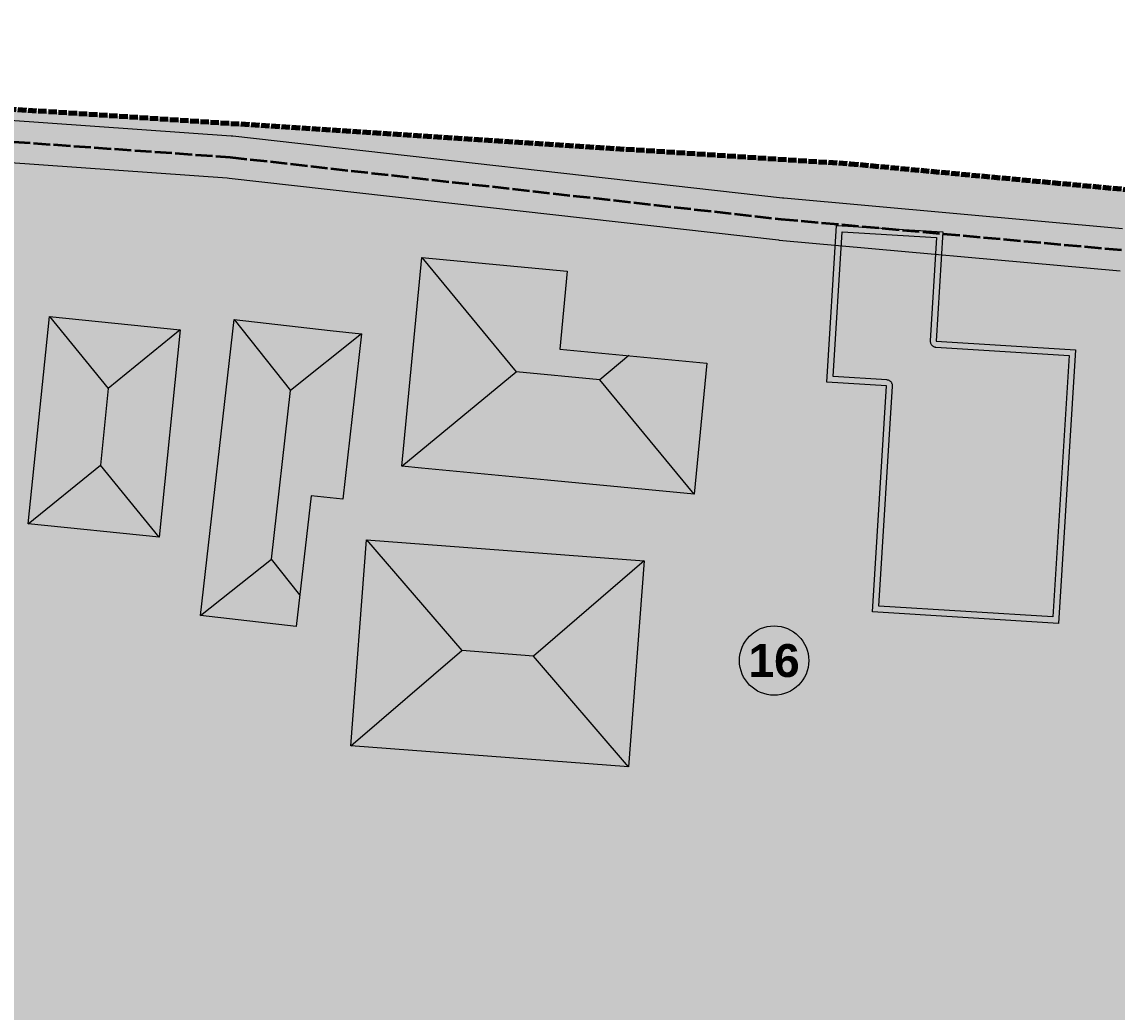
# Model space of a CAD drawing. Header units: metres. Extents: x 305909 to 307171, y 9156037 to 9156671.
# Drawn here: x 306103.6 to 306185.7, y 9156503.6 to 9156577.9 of the extents above; entities that cross this region are included whole.
import ezdxf
from ezdxf.enums import TextEntityAlignment as Align

# ---------------------------------------------------------------- set-up
doc = ezdxf.new("R2010")
doc.units = ezdxf.units.M
doc.linetypes.add('DASHED', pattern=[1.524, 1.27, -0.254])
doc.linetypes.add('DASHED2', pattern=[0.762, 0.635, -0.127])
for name, color, linetype, lineweight, true_color in [('B-BANGUNAN_PERMUKIMAN', 7, 'Continuous', 13, 0xf0cd8c), ('B-BAYANGAN', 7, 'Continuous', 0, 0x76786c), ('B-DELINEASI', 7, 'DASHED2', 70, 0xc800c8), ('J-PERKERASAN_JALAN', 7, 'Continuous', 9, 0x989896), ('T-BANGUNAN_KLASTER_INTI', 7, 'Continuous', 13, 0xe88c3c), ('T-KLASTER_TEMPE_INTI', 7, 'DASHED', 35, 0xd26e14), ('T-NOMOR_ELEMEN', 7, 'Continuous', 18, 0x141414), ('U-PENANDA', 7, 'Continuous', 18, 0x192d78), ('Z-R', 7, 'Continuous', 0, 0xfaf4e6), ('Z-R-UT', 7, 'Continuous', 0, 0xffd699)]:
    doc.layers.add(name, color=color, linetype=linetype, lineweight=lineweight, true_color=true_color)
doc.styles.add('ARIALB', font='arialbd.ttf')

# ---------------------------------------------------------------- blocks, each defined once
blk = doc.blocks.new('PENANDA')
at = {"true_color": 0x192d78}
h = blk.add_hatch(color=166, dxfattribs=at)
h.dxf.hatch_style = 1
h.paths.add_polyline_path([(0, 1.6), (-1.4, -0.9), (1.4, -0.9)])

msp = doc.modelspace()

# ---------------------------------------------------------------- hatches: boundary and pattern name
at = {"layer": 'B-BANGUNAN_PERMUKIMAN', "true_color": 0xd4845c}
h = msp.add_hatch(color=23, dxfattribs=at)
h.dxf.hatch_style = 1
h.paths.add_polyline_path([(306182.61, 9156553.325), (306181.34, 9156532.793), (306167.384, 9156533.656), (306168.433, 9156550.612), (306163.963, 9156550.888), (306164.691, 9156562.659), (306172.671, 9156562.166), (306172.164, 9156553.971), (306182.61, 9156553.325)])
at = {"layer": 'B-BANGUNAN_PERMUKIMAN', "true_color": 0xf19668}
h = msp.add_hatch(color=21, dxfattribs=at)
h.dxf.hatch_style = 1
h.paths.add_polyline_path([(306133.565, 9156560.264), (306140.655, 9156551.675), (306132.066, 9156544.586), (306132.066, 9156544.586), (306133.565, 9156560.264)])
at = {"layer": 'B-BANGUNAN_PERMUKIMAN', "true_color": 0xe38d62}
h = msp.add_hatch(color=33, dxfattribs=at)
h.dxf.hatch_style = 1
h.paths.add_polyline_path([(306144.484, 9156559.219), (306143.925, 9156553.38), (306149.105, 9156552.885), (306146.914, 9156551.076), (306140.655, 9156551.675), (306133.565, 9156560.264), (306144.484, 9156559.219)])
at = {"layer": 'B-BANGUNAN_PERMUKIMAN', "true_color": 0xee9467}
h = msp.add_hatch(color=21, dxfattribs=at)
h.dxf.hatch_style = 1
h.paths.add_polyline_path([(306110.033, 9156550.409), (306109.448, 9156544.669), (306104.038, 9156540.261), (306105.625, 9156555.819), (306110.033, 9156550.409)])
at = {"layer": 'B-BANGUNAN_PERMUKIMAN', "true_color": 0xe99165}
h = msp.add_hatch(color=33, dxfattribs=at)
h.dxf.hatch_style = 1
h.paths.add_polyline_path([(306110.033, 9156550.409), (306105.625, 9156555.819), (306105.625, 9156555.819), (306115.443, 9156554.817), (306110.033, 9156550.409)])
at = {"layer": 'B-BANGUNAN_PERMUKIMAN', "true_color": 0xe68f63}
h = msp.add_hatch(color=33, dxfattribs=at)
h.dxf.hatch_style = 1
h.paths.add_polyline_path([(306119.49, 9156555.607), (306123.724, 9156550.28), (306122.276, 9156537.616), (306116.95, 9156533.382), (306116.95, 9156533.382), (306119.49, 9156555.607)])
at = {"layer": 'B-BANGUNAN_PERMUKIMAN', "true_color": 0xe79064}
h = msp.add_hatch(color=33, dxfattribs=at)
h.dxf.hatch_style = 1
h.paths.add_polyline_path([(306129.05, 9156554.514), (306129.05, 9156554.514), (306123.724, 9156550.28), (306119.49, 9156555.607), (306129.05, 9156554.514)])
at = {"layer": 'B-BANGUNAN_PERMUKIMAN', "true_color": 0xb97350}
h = msp.add_hatch(color=23, dxfattribs=at)
h.dxf.hatch_style = 1
h.paths.add_polyline_path([(306113.856, 9156539.259), (306109.448, 9156544.669), (306110.033, 9156550.409), (306115.443, 9156554.817), (306113.856, 9156539.259)])
at = {"layer": 'B-BANGUNAN_PERMUKIMAN', "true_color": 0xb5704e}
h = msp.add_hatch(color=35, dxfattribs=at)
h.dxf.hatch_style = 1
h.paths.add_polyline_path([(306122.276, 9156537.616), (306123.724, 9156550.28), (306129.05, 9156554.514), (306127.631, 9156542.101), (306125.27, 9156542.371), (306124.419, 9156534.921), (306122.276, 9156537.616)])
at = {"layer": 'B-BANGUNAN_PERMUKIMAN', "true_color": 0xbc7551}
h = msp.add_hatch(color=23, dxfattribs=at)
h.dxf.hatch_style = 1
h.paths.add_polyline_path([(306146.914, 9156551.076), (306149.105, 9156552.885), (306154.944, 9156552.326), (306154.003, 9156542.488), (306146.914, 9156551.076)])
at = {"layer": 'B-BANGUNAN_PERMUKIMAN', "true_color": 0xb6714f}
h = msp.add_hatch(color=35, dxfattribs=at)
h.dxf.hatch_style = 1
h.paths.add_polyline_path([(306140.655, 9156551.675), (306146.914, 9156551.076), (306154.003, 9156542.488), (306142.985, 9156543.542), (306133.53, 9156544.446), (306132.066, 9156544.586), (306140.655, 9156551.675)])
at = {"layer": 'B-BANGUNAN_PERMUKIMAN', "true_color": 0xbe7652}
h = msp.add_hatch(color=23, dxfattribs=at)
h.dxf.hatch_style = 1
h.paths.add_polyline_path([(306109.448, 9156544.669), (306113.856, 9156539.259), (306104.038, 9156540.261), (306104.038, 9156540.261), (306109.448, 9156544.669)])
at = {"layer": 'B-BANGUNAN_PERMUKIMAN', "true_color": 0xed9467}
h = msp.add_hatch(color=21, dxfattribs=at)
h.dxf.hatch_style = 1
h.paths.add_polyline_path([(306129.411, 9156539.071), (306129.412, 9156539.071), (306136.556, 9156530.749), (306128.234, 9156523.604), (306129.411, 9156539.071)])
at = {"layer": 'B-BANGUNAN_PERMUKIMAN', "true_color": 0xea9165}
h = msp.add_hatch(color=33, dxfattribs=at)
h.dxf.hatch_style = 1
h.paths.add_polyline_path([(306141.938, 9156530.339), (306136.556, 9156530.749), (306129.412, 9156539.071), (306150.261, 9156537.483), (306141.938, 9156530.339)])
at = {"layer": 'B-BANGUNAN_PERMUKIMAN', "true_color": 0xbd7652}
h = msp.add_hatch(color=23, dxfattribs=at)
h.dxf.hatch_style = 1
h.paths.add_polyline_path([(306122.276, 9156537.616), (306124.419, 9156534.921), (306124.149, 9156532.559), (306116.95, 9156533.382), (306122.276, 9156537.616)])
at = {"layer": 'B-BANGUNAN_PERMUKIMAN', "true_color": 0xba7350}
h = msp.add_hatch(color=23, dxfattribs=at)
h.dxf.hatch_style = 1
h.paths.add_polyline_path([(306141.938, 9156530.339), (306150.261, 9156537.483), (306149.083, 9156522.017), (306141.938, 9156530.339)])
at = {"layer": 'B-BANGUNAN_PERMUKIMAN', "true_color": 0xbd7652}
h = msp.add_hatch(color=23, dxfattribs=at)
h.dxf.hatch_style = 1
h.paths.add_polyline_path([(306128.234, 9156523.604), (306136.556, 9156530.749), (306141.938, 9156530.339), (306149.083, 9156522.017), (306149.083, 9156522.017), (306128.234, 9156523.604)])
at = {"layer": 'B-BAYANGAN', "true_color": 0x76786c}
h = msp.add_hatch(color=8, dxfattribs=at)
h.dxf.hatch_style = 1
h.paths.add_polyline_path([(306183.36, 9156552.575), (306182.09, 9156532.043), (306168.134, 9156532.906), (306169.183, 9156549.862), (306164.713, 9156550.138), (306165.441, 9156561.909), (306173.421, 9156561.416), (306172.914, 9156553.221), (306183.36, 9156552.575)])
h = msp.add_hatch(color=8, dxfattribs=at)
h.dxf.hatch_style = 1
h.paths.add_polyline_path([(306183.36, 9156552.575), (306182.09, 9156532.043), (306168.134, 9156532.906), (306169.183, 9156549.862), (306164.713, 9156550.138), (306165.441, 9156561.909), (306173.421, 9156561.416), (306172.914, 9156553.221), (306183.36, 9156552.575)])
h = msp.add_hatch(color=8, dxfattribs=at)
h.dxf.hatch_style = 1
h.paths.add_polyline_path([(306155.694, 9156551.576), (306154.753, 9156541.738), (306143.735, 9156542.792), (306134.28, 9156543.696), (306132.816, 9156543.837), (306134.315, 9156559.514), (306145.234, 9156558.469), (306144.675, 9156552.63), (306155.694, 9156551.576)])
h = msp.add_hatch(color=8, dxfattribs=at)
h.dxf.hatch_style = 1
h.paths.add_polyline_path([(306155.694, 9156551.576), (306154.753, 9156541.738), (306143.735, 9156542.792), (306134.28, 9156543.696), (306132.816, 9156543.837), (306134.315, 9156559.514), (306145.234, 9156558.469), (306144.675, 9156552.63), (306155.694, 9156551.576)])
h = msp.add_hatch(color=8, dxfattribs=at)
h.dxf.hatch_style = 1
h.paths.add_polyline_path([(306116.193, 9156554.067), (306114.606, 9156538.509), (306104.788, 9156539.511), (306106.375, 9156555.069), (306116.193, 9156554.067)])
h = msp.add_hatch(color=8, dxfattribs=at)
h.dxf.hatch_style = 1
h.paths.add_polyline_path([(306116.193, 9156554.067), (306114.606, 9156538.509), (306104.788, 9156539.511), (306106.375, 9156555.069), (306116.193, 9156554.067)])
h = msp.add_hatch(color=8, dxfattribs=at)
h.dxf.hatch_style = 1
h.paths.add_polyline_path([(306129.8, 9156553.764), (306128.381, 9156541.351), (306126.02, 9156541.621), (306124.899, 9156531.809), (306117.7, 9156532.632), (306120.239, 9156554.857), (306127.439, 9156554.034), (306129.8, 9156553.764)])
h = msp.add_hatch(color=8, dxfattribs=at)
h.dxf.hatch_style = 1
h.paths.add_polyline_path([(306129.8, 9156553.764), (306128.381, 9156541.351), (306126.02, 9156541.621), (306124.899, 9156531.809), (306117.7, 9156532.632), (306120.239, 9156554.857), (306127.439, 9156554.034), (306129.8, 9156553.764)])
h = msp.add_hatch(color=8, dxfattribs=at)
h.dxf.hatch_style = 1
h.paths.add_polyline_path([(306151.011, 9156536.733), (306149.833, 9156521.266), (306128.984, 9156522.854), (306130.161, 9156538.321), (306151.011, 9156536.733)])
h = msp.add_hatch(color=8, dxfattribs=at)
h.dxf.hatch_style = 1
h.paths.add_polyline_path([(306151.011, 9156536.733), (306149.833, 9156521.266), (306128.984, 9156522.854), (306130.161, 9156538.321), (306151.011, 9156536.733)])
at = {"layer": 'J-PERKERASAN_JALAN', "true_color": 0xa8a8a6}
h = msp.add_hatch(color=253, dxfattribs=at)
h.dxf.hatch_style = 1
h.paths.add_polyline_path([(306036.821, 9156427.753), (306037.333, 9156427.868), (306037.826, 9156428.049), (306038.291, 9156428.293), (306038.72, 9156428.595), (306039.106, 9156428.951), (306039.442, 9156429.355), (306039.722, 9156429.799), (306040.232, 9156430.739), (306040.241, 9156430.757), (306040.55, 9156431.334), (306040.793, 9156431.881), (306040.951, 9156432.457), (306041.021, 9156433.051), (306041.09, 9156434.636), (306041.076, 9156435.177), (306040.99, 9156435.712), (306040.833, 9156436.23), (306006.235, 9156527.284), (306006.229, 9156527.301), (305988.24, 9156576.435), (305988.03, 9156576.91), (305987.76, 9156577.354), (305987.435, 9156577.759), (305987.06, 9156578.119), (305986.641, 9156578.427), (305986.187, 9156578.679), (305985.703, 9156578.869), (305985.199, 9156578.995), (305984.683, 9156579.054), (305940, 9156581.283), (305940, 9156584.287), (305980.602, 9156582.262), (305981.114, 9156582.269), (305981.621, 9156582.342), (305982.115, 9156582.479), (305982.587, 9156582.678), (305983.03, 9156582.935), (305983.436, 9156583.247), (305983.799, 9156583.609), (305984.113, 9156584.014), (305984.373, 9156584.456), (305984.574, 9156584.927), (305984.713, 9156585.42), (305984.787, 9156585.927), (305984.797, 9156586.439), (305984.741, 9156586.949), (305984.62, 9156587.447), (305979.808, 9156602.888), (305968.292, 9156640), (305971.433, 9156640), (305982.672, 9156603.784), (305982.673, 9156603.779), (305988.799, 9156584.12), (305988.977, 9156583.654), (305989.211, 9156583.214), (305989.498, 9156582.806), (305989.834, 9156582.437), (305990.213, 9156582.113), (305990.63, 9156581.839), (305991.077, 9156581.619), (305991.548, 9156581.455), (305992.036, 9156581.352), (306000.659, 9156580.086), (306000.935, 9156580.055), (306022.172, 9156578.431), (306022.417, 9156578.396), (306022.426, 9156578.394), (306022.57, 9156578.367), (306023.077, 9156578.306), (306023.588, 9156578.31), (306024.094, 9156578.379), (306024.587, 9156578.512), (306025.059, 9156578.706), (306025.503, 9156578.96), (306025.91, 9156579.267), (306026.275, 9156579.624), (306026.592, 9156580.025), (306026.855, 9156580.463), (306027.06, 9156580.93), (306027.204, 9156581.42), (306027.284, 9156581.925), (306027.299, 9156582.435), (306027.249, 9156582.943), (306027.135, 9156583.441), (306026.959, 9156583.92), (306010.165, 9156621.817), (306010.153, 9156621.845), (306010.147, 9156621.859), (306010.135, 9156621.888), (306002.766, 9156640), (306006.005, 9156640), (306012.888, 9156623.082), (306012.936, 9156622.969), (306028.087, 9156588.779), (306028.325, 9156588.324), (306028.619, 9156587.902), (306028.965, 9156587.522), (306029.357, 9156587.19), (306029.788, 9156586.91), (306030.252, 9156586.688), (306030.74, 9156586.528), (306031.245, 9156586.431), (306031.758, 9156586.4), (306032.271, 9156586.435), (306032.775, 9156586.535), (306033.262, 9156586.699), (306033.724, 9156586.925), (306034.154, 9156587.207), (306034.543, 9156587.543), (306034.886, 9156587.925), (306035.178, 9156588.349), (306035.412, 9156588.806), (306035.587, 9156589.29), (306035.697, 9156589.792), (306035.743, 9156590.304), (306035.722, 9156590.817), (306034.623, 9156601.287), (306034.62, 9156601.316), (306034.619, 9156601.331), (306034.616, 9156601.359), (306034.446, 9156603.613), (306034.441, 9156603.698), (306034.443, 9156603.869), (306034.449, 9156603.954), (306034.674, 9156606.311), (306034.684, 9156606.401), (306034.713, 9156606.557), (306034.757, 9156606.71), (306034.787, 9156606.795), (306043.833, 9156630.328), (306044.019, 9156630.968), (306044.518, 9156633.428), (306044.581, 9156633.851), (306044.859, 9156636.833), (306044.861, 9156636.856), (306045.205, 9156640), (306048.223, 9156640), (306047.849, 9156636.585), (306047.843, 9156636.522), (306047.545, 9156633.332), (306047.533, 9156633.226), (306047.525, 9156633.173), (306047.506, 9156633.068), (306046.876, 9156629.962), (306046.858, 9156629.881), (306046.811, 9156629.721), (306046.783, 9156629.642), (306037.841, 9156606.379), (306037.681, 9156605.859), (306037.593, 9156605.323), (306037.476, 9156604.095), (306037.47, 9156603.414), (306037.603, 9156601.651), (306037.613, 9156601.535), (306040.052, 9156578.299), (306040.137, 9156577.799), (306040.284, 9156577.314), (306040.492, 9156576.851), (306040.756, 9156576.418), (306041.074, 9156576.023), (306041.438, 9156575.67), (306041.844, 9156575.367), (306042.286, 9156575.117), (306042.755, 9156574.925), (306043.245, 9156574.794), (306043.748, 9156574.727), (306119.27, 9156569.384), (306119.312, 9156569.381), (306119.336, 9156569.378), (306119.378, 9156569.374), (306160.641, 9156564.729), (306160.728, 9156564.721), (306186.136, 9156562.42), (306186.323, 9156562.407), (306211.341, 9156561.319), (306211.341, 9156558.116), (306186.076, 9156559.215), (306186.029, 9156559.218), (306186.001, 9156559.22), (306185.955, 9156559.223), (306160.389, 9156561.538), (306160.374, 9156561.54), (306160.328, 9156561.544), (306119.114, 9156566.184), (306118.949, 9156566.199), (306041.544, 9156571.674), (306041.014, 9156571.677), (306040.488, 9156571.609), (306039.976, 9156571.472), (306039.486, 9156571.269), (306039.027, 9156571.002), (306038.608, 9156570.678), (306038.236, 9156570.301), (306037.916, 9156569.877), (306037.656, 9156569.416), (306037.458, 9156568.923), (306037.328, 9156568.41), (306037.266, 9156567.883), (306037.275, 9156567.353), (306037.354, 9156566.829), (306037.502, 9156566.319), (306052.934, 9156523.818), (306052.972, 9156523.702), (306052.992, 9156523.632), (306053.023, 9156523.515), (306061.385, 9156487.262), (306061.532, 9156486.772), (306061.74, 9156486.304), (306062.006, 9156485.867), (306062.326, 9156485.467), (306062.695, 9156485.111), (306063.105, 9156484.806), (306063.552, 9156484.555), (306064.027, 9156484.364), (306064.522, 9156484.234), (306065.03, 9156484.169), (306080.466, 9156483.192), (306080.587, 9156483.18), (306080.647, 9156483.173), (306080.766, 9156483.154), (306103.058, 9156479), (306103.081, 9156478.996), (306123.167, 9156474.928), (306123.479, 9156474.878), (306129.661, 9156474.127), (306129.717, 9156474.121), (306138.223, 9156473.211), (306138.4, 9156473.196), (306169.219, 9156471.277), (306169.329, 9156471.272), (306186.323, 9156470.682), (306186.374, 9156470.679), (306186.4, 9156470.678), (306186.451, 9156470.674), (306205.826, 9156469.002), (306205.947, 9156468.988), (306206.007, 9156468.979), (306206.127, 9156468.957), (306211.341, 9156467.858), (306211.341, 9156464.792), (306205.777, 9156465.965), (306205.295, 9156466.037), (306186.308, 9156467.675), (306186.103, 9156467.687), (306169.163, 9156468.276), (306169.135, 9156468.277), (306169.122, 9156468.278), (306169.094, 9156468.279), (306138.114, 9156470.208), (306138.07, 9156470.211), (306138.048, 9156470.213), (306138.004, 9156470.217), (306129.37, 9156471.141), (306129.348, 9156471.143), (306122.941, 9156471.921), (306122.863, 9156471.932), (306122.824, 9156471.938), (306122.746, 9156471.952), (306102.539, 9156476.045), (306102.478, 9156476.057), (306080.485, 9156480.155), (306080.005, 9156480.215), (306069.219, 9156480.898), (306068.688, 9156480.896), (306068.162, 9156480.825), (306067.651, 9156480.684), (306067.163, 9156480.477), (306066.706, 9156480.206), (306066.289, 9156479.878), (306065.919, 9156479.498), (306065.603, 9156479.072), (306065.346, 9156478.608), (306065.152, 9156478.114), (306065.026, 9156477.599), (306064.969, 9156477.071), (306064.982, 9156476.541), (306065.066, 9156476.017), (306065.218, 9156475.509), (306073.628, 9156452.948), (306073.682, 9156452.811), (306090.746, 9156411.717), (306090.872, 9156411.444), (306110.246, 9156373.191), (306110.523, 9156372.726), (306110.86, 9156372.302), (306111.251, 9156371.928), (306114.114, 9156369.538), (306114.538, 9156369.229), (306115, 9156368.978), (306115.49, 9156368.789), (306116.001, 9156368.667), (306121.949, 9156367.646), (306122.121, 9156367.62), (306134.037, 9156366.103), (306134.398, 9156366.073), (306186.403, 9156364.194), (306186.425, 9156364.193), (306211.341, 9156362.949), (306211.341, 9156359.746), (306186.314, 9156360.995), (306186.259, 9156360.997), (306134.074, 9156362.883), (306133.984, 9156362.888), (306133.93, 9156362.892), (306133.84, 9156362.902), (306121.618, 9156364.458), (306121.575, 9156364.464), (306121.549, 9156364.468), (306121.506, 9156364.475), (306114.026, 9156365.759), (306113.923, 9156365.779), (306113.913, 9156365.781), (306113.731, 9156365.833), (306113.576, 9156365.895), (306113.427, 9156365.973), (306113.27, 9156366.078), (306113.262, 9156366.085), (306113.18, 9156366.15), (306108.354, 9156370.178), (306108.277, 9156370.245), (306108.27, 9156370.252), (306108.142, 9156370.383), (306108.042, 9156370.509), (306107.943, 9156370.663), (306107.938, 9156370.672), (306107.89, 9156370.761), (306087.939, 9156410.152), (306087.906, 9156410.22), (306087.888, 9156410.261), (306087.857, 9156410.33), (306070.695, 9156451.662), (306070.681, 9156451.696), (306070.673, 9156451.716), (306070.66, 9156451.751), (306059.264, 9156482.318), (306059.223, 9156482.441), (306059.2, 9156482.516), (306059.167, 9156482.642), (306049.968, 9156522.523), (306049.83, 9156522.989), (306032.51, 9156570.691), (306032.293, 9156571.183), (306032.011, 9156571.643), (306031.67, 9156572.06), (306031.276, 9156572.427), (306030.836, 9156572.739), (306030.358, 9156572.988), (306029.851, 9156573.171), (306022.312, 9156575.329), (306021.918, 9156575.421), (306021.516, 9156575.472), (306000.646, 9156577.068), (306000.586, 9156577.077), (306000.342, 9156577.104), (306000.282, 9156577.109), (305997.318, 9156577.544), (305996.803, 9156577.586), (305996.287, 9156577.561), (305995.779, 9156577.47), (305995.286, 9156577.315), (305994.818, 9156577.097), (305994.382, 9156576.82), (305993.985, 9156576.49), (305993.634, 9156576.111), (305993.334, 9156575.69), (305993.092, 9156575.234), (305992.91, 9156574.75), (305992.792, 9156574.247), (305992.739, 9156573.734), (305992.754, 9156573.217), (305992.835, 9156572.707), (305992.981, 9156572.212), (306009.031, 9156528.372), (306009.048, 9156528.327), (306044.021, 9156436.284), (306044.055, 9156436.188), (306044.101, 9156436.017), (306044.125, 9156435.867), (306044.135, 9156435.689), (306044.134, 9156435.588), (306043.979, 9156432.009), (306043.991, 9156431.486), (306044.071, 9156430.968), (306044.218, 9156430.465), (306044.429, 9156429.986), (306044.701, 9156429.539), (306045.029, 9156429.131), (306045.408, 9156428.769), (306047.448, 9156427.062), (306047.532, 9156426.988), (306047.668, 9156426.845), (306047.787, 9156426.689), (306047.847, 9156426.594), (306056.199, 9156412.537), (306056.256, 9156412.433), (306056.283, 9156412.381), (306056.335, 9156412.274), (306069.458, 9156382.697), (306069.469, 9156382.673), (306069.474, 9156382.66), (306069.484, 9156382.636), (306078.042, 9156361.863), (306078.347, 9156361.269), (306099.465, 9156327.439), (306099.86, 9156326.909), (306134.335, 9156287.865), (306134.358, 9156287.839), (306134.369, 9156287.826), (306134.391, 9156287.799), (306147.683, 9156271.643), (306147.754, 9156271.543), (306147.665, 9156271.459), (306145.55, 9156269.719), (306145.45, 9156269.647), (306145.366, 9156269.737), (306132.125, 9156285.832), (306132.034, 9156285.938), (306097.337, 9156325.234), (306097.284, 9156325.297), (306097.185, 9156325.429), (306097.14, 9156325.499), (306075.58, 9156360.036), (306075.537, 9156360.108), (306075.461, 9156360.256), (306075.427, 9156360.333), (306066.734, 9156381.437), (306066.691, 9156381.536), (306053.701, 9156410.813), (306053.483, 9156411.234), (306045.718, 9156424.303), (306045.467, 9156424.677), (306045.175, 9156425.019), (306044.846, 9156425.327), (306044.802, 9156425.364), (306044.376, 9156425.675), (306043.913, 9156425.928), (306043.421, 9156426.117), (306042.907, 9156426.24), (306042.383, 9156426.294), (306041.855, 9156426.278), (306041.334, 9156426.194), (306040.829, 9156426.041), (306040.349, 9156425.824), (306039.901, 9156425.545), (306038.861, 9156424.797), (306038.774, 9156424.738), (306038.616, 9156424.648), (306038.473, 9156424.585), (306038.324, 9156424.537), (306038.171, 9156424.505), (306038.015, 9156424.49), (306037.833, 9156424.49), (306037.729, 9156424.499), (305940, 9156435.127), (305940, 9156438.144), (306035.773, 9156427.729), (306036.298, 9156427.707), (306036.821, 9156427.753)])
at = {"layer": 'T-BANGUNAN_KLASTER_INTI', "true_color": 0xeea028}
h = msp.add_hatch(color=42, dxfattribs=at)
h.dxf.hatch_style = 1
h.paths.add_polyline_path([(306182.61, 9156553.325), (306181.34, 9156532.793), (306167.384, 9156533.656), (306168.433, 9156550.612), (306163.963, 9156550.888), (306164.691, 9156562.659), (306172.671, 9156562.166), (306172.164, 9156553.971), (306182.61, 9156553.325)])
at = {"layer": 'T-BANGUNAN_KLASTER_INTI', "true_color": 0xffb62d}
h = msp.add_hatch(color=40, dxfattribs=at)
h.dxf.hatch_style = 1
h.paths.add_polyline_path([(306133.565, 9156560.264), (306140.655, 9156551.675), (306132.066, 9156544.586), (306132.066, 9156544.586), (306133.565, 9156560.264)])
at = {"layer": 'T-BANGUNAN_KLASTER_INTI', "true_color": 0xffab2a}
h = msp.add_hatch(color=40, dxfattribs=at)
h.dxf.hatch_style = 1
h.paths.add_polyline_path([(306144.484, 9156559.219), (306143.925, 9156553.38), (306149.105, 9156552.885), (306146.914, 9156551.076), (306140.655, 9156551.675), (306133.565, 9156560.264), (306144.484, 9156559.219)])
at = {"layer": 'T-BANGUNAN_KLASTER_INTI', "true_color": 0xffb32c}
h = msp.add_hatch(color=40, dxfattribs=at)
h.dxf.hatch_style = 1
h.paths.add_polyline_path([(306110.033, 9156550.409), (306109.448, 9156544.669), (306104.038, 9156540.261), (306105.625, 9156555.819), (306110.033, 9156550.409)])
at = {"layer": 'T-BANGUNAN_KLASTER_INTI', "true_color": 0xffb02c}
h = msp.add_hatch(color=40, dxfattribs=at)
h.dxf.hatch_style = 1
h.paths.add_polyline_path([(306110.033, 9156550.409), (306105.625, 9156555.819), (306105.625, 9156555.819), (306115.443, 9156554.817), (306110.033, 9156550.409)])
at = {"layer": 'T-BANGUNAN_KLASTER_INTI', "true_color": 0xffad2b}
h = msp.add_hatch(color=40, dxfattribs=at)
h.dxf.hatch_style = 1
h.paths.add_polyline_path([(306119.49, 9156555.607), (306123.724, 9156550.28), (306122.276, 9156537.616), (306116.95, 9156533.382), (306116.95, 9156533.382), (306119.49, 9156555.607)])
at = {"layer": 'T-BANGUNAN_KLASTER_INTI', "true_color": 0xffae2b}
h = msp.add_hatch(color=40, dxfattribs=at)
h.dxf.hatch_style = 1
h.paths.add_polyline_path([(306129.05, 9156554.514), (306129.05, 9156554.514), (306123.724, 9156550.28), (306119.49, 9156555.607), (306129.05, 9156554.514)])
at = {"layer": 'T-BANGUNAN_KLASTER_INTI', "true_color": 0xd08c23}
h = msp.add_hatch(color=42, dxfattribs=at)
h.dxf.hatch_style = 1
h.paths.add_polyline_path([(306113.856, 9156539.259), (306109.448, 9156544.669), (306110.033, 9156550.409), (306115.443, 9156554.817), (306113.856, 9156539.259)])
at = {"layer": 'T-BANGUNAN_KLASTER_INTI', "true_color": 0xcb8822}
h = msp.add_hatch(color=42, dxfattribs=at)
h.dxf.hatch_style = 1
h.paths.add_polyline_path([(306122.276, 9156537.616), (306123.724, 9156550.28), (306129.05, 9156554.514), (306127.631, 9156542.101), (306125.27, 9156542.371), (306124.419, 9156534.921), (306122.276, 9156537.616)])
at = {"layer": 'T-BANGUNAN_KLASTER_INTI', "true_color": 0xd38e23}
h = msp.add_hatch(color=42, dxfattribs=at)
h.dxf.hatch_style = 1
h.paths.add_polyline_path([(306146.914, 9156551.076), (306149.105, 9156552.885), (306154.944, 9156552.326), (306154.003, 9156542.488), (306146.914, 9156551.076)])
at = {"layer": 'T-BANGUNAN_KLASTER_INTI', "true_color": 0xcd8a22}
h = msp.add_hatch(color=42, dxfattribs=at)
h.dxf.hatch_style = 1
h.paths.add_polyline_path([(306140.655, 9156551.675), (306146.914, 9156551.076), (306154.003, 9156542.488), (306142.985, 9156543.542), (306133.53, 9156544.446), (306132.066, 9156544.586), (306140.655, 9156551.675)])
at = {"layer": 'T-BANGUNAN_KLASTER_INTI', "true_color": 0xd58f23}
h = msp.add_hatch(color=42, dxfattribs=at)
h.dxf.hatch_style = 1
h.paths.add_polyline_path([(306109.448, 9156544.669), (306113.856, 9156539.259), (306104.038, 9156540.261), (306104.038, 9156540.261), (306109.448, 9156544.669)])
at = {"layer": 'T-BANGUNAN_KLASTER_INTI', "true_color": 0xffb32c}
h = msp.add_hatch(color=40, dxfattribs=at)
h.dxf.hatch_style = 1
h.paths.add_polyline_path([(306129.411, 9156539.071), (306129.412, 9156539.071), (306136.556, 9156530.749), (306128.234, 9156523.604), (306129.411, 9156539.071)])
at = {"layer": 'T-BANGUNAN_KLASTER_INTI', "true_color": 0xffb02c}
h = msp.add_hatch(color=40, dxfattribs=at)
h.dxf.hatch_style = 1
h.paths.add_polyline_path([(306141.938, 9156530.339), (306136.556, 9156530.749), (306129.412, 9156539.071), (306150.261, 9156537.483), (306141.938, 9156530.339)])
at = {"layer": 'T-BANGUNAN_KLASTER_INTI', "true_color": 0xd58f23}
h = msp.add_hatch(color=42, dxfattribs=at)
h.dxf.hatch_style = 1
h.paths.add_polyline_path([(306122.276, 9156537.616), (306124.419, 9156534.921), (306124.149, 9156532.559), (306116.95, 9156533.382), (306122.276, 9156537.616)])
at = {"layer": 'T-BANGUNAN_KLASTER_INTI', "true_color": 0xd18c23}
h = msp.add_hatch(color=42, dxfattribs=at)
h.dxf.hatch_style = 1
h.paths.add_polyline_path([(306141.938, 9156530.339), (306150.261, 9156537.483), (306149.083, 9156522.017), (306141.938, 9156530.339)])
at = {"layer": 'T-BANGUNAN_KLASTER_INTI', "true_color": 0xd58f23}
h = msp.add_hatch(color=42, dxfattribs=at)
h.dxf.hatch_style = 1
h.paths.add_polyline_path([(306128.234, 9156523.604), (306136.556, 9156530.749), (306141.938, 9156530.339), (306149.083, 9156522.017), (306149.083, 9156522.017), (306128.234, 9156523.604)])
at = {"layer": 'T-NOMOR_ELEMEN', "true_color": 0xffffff}
h = msp.add_hatch(color=7, dxfattribs=at)
h.dxf.hatch_style = 1
edge = h.paths.add_edge_path()
edge.add_arc((306160, 9156530), 2.6, 0, 360)
at = {"layer": 'Z-R', "true_color": 0xf4f2ec}
h = msp.add_hatch(color=7, dxfattribs=at)
h.dxf.hatch_style = 1
h.paths.add_polyline_path([(306259.621, 9156211.151), (306246.009, 9156220.776), (306216.24, 9156242.779), (306193.374, 9156263.487), (306160.586, 9156296.707), (306133.406, 9156338.556), (306127.354, 9156361.253), (306094.195, 9156358.842), (306090.504, 9156366.668), (306061.399, 9156428.371), (306035.152, 9156500.205), (306017.705, 9156550.308), (306008.214, 9156577.564), (306141.306, 9156568.881), (306165.696, 9156567.29), (306200.223, 9156564.074), (306259.621, 9156558.541), (306259.621, 9156554.648), (306215.657, 9156559.53), (306215.657, 9156559.53), (306186.122, 9156560.815), (306186.122, 9156560.815), (306160.523, 9156563.133), (306160.523, 9156563.133), (306119.178, 9156567.786), (306119.178, 9156567.786), (306039.052, 9156573.455), (306039.052, 9156573.455), (306033.081, 9156573.806), (306033.081, 9156573.806), (306033.081, 9156573.806), (306051.45, 9156523.215), (306051.451, 9156523.214), (306060.206, 9156485.254), (306060.206, 9156485.254), (306060.207, 9156485.254), (306057.483, 9156485.596), (306070.599, 9156438.472), (306116.984, 9156440.275), (306147.963, 9156437.914), (306199.856, 9156410.566), (306230.346, 9156409.784), (306259.621, 9156409.341), (306259.621, 9156211.151)])
at = {"layer": 'Z-R-UT', "true_color": 0xfae9cc}
h = msp.add_hatch(color=254, dxfattribs=at)
h.dxf.hatch_style = 1
h.paths.add_polyline_path([(306039.052, 9156573.455), (306119.178, 9156567.786), (306119.178, 9156567.786), (306160.523, 9156563.133), (306160.523, 9156563.133), (306186.122, 9156560.815), (306186.122, 9156560.815), (306215.657, 9156559.53), (306215.657, 9156559.53), (306305.003, 9156549.608), (306305.003, 9156549.608), (306385.74, 9156542.791), (306385.74, 9156542.791), (306385.919, 9156542.76), (306385.919, 9156484.648), (306380.976, 9156485.584), (306380.785, 9156485.629), (306380.6, 9156485.694), (306380.422, 9156485.776), (306380.252, 9156485.875), (306380.094, 9156485.991), (306379.947, 9156486.121), (306379.814, 9156486.265), (306379.696, 9156486.422), (306379.593, 9156486.589), (306379.507, 9156486.766), (306379.44, 9156486.95), (306379.39, 9156487.14), (306379.36, 9156487.334), (306379.348, 9156487.53), (306379.356, 9156487.726), (306379.383, 9156487.92), (306380.198, 9156492.227), (306378.765, 9156491.868), (306378.718, 9156491.851), (306374.515, 9156469.469), (306385.919, 9156466.63), (306385.919, 9156380), (306360, 9156380), (306360, 9156380), (306360, 9156380), (306360, 9156400.449), (306360, 9156400.449), (306360, 9156400.45), (306369.785, 9156457.829), (306369.785, 9156457.83), (306369.785, 9156457.831), (306369.785, 9156457.832), (306369.785, 9156457.833), (306369.785, 9156457.834), (306369.784, 9156457.835), (306369.784, 9156457.836), (306369.783, 9156457.837), (306369.783, 9156457.838), (306369.782, 9156457.838), (306369.781, 9156457.839), (306369.78, 9156457.84), (306369.78, 9156457.84), (306369.779, 9156457.84), (306369.778, 9156457.841), (306369.777, 9156457.841), (306341.904, 9156461.433), (306341.903, 9156461.433), (306341.903, 9156461.433), (306342.144, 9156465.284), (306342.144, 9156465.285), (306342.144, 9156465.286), (306342.144, 9156465.287), (306342.143, 9156465.288), (306342.143, 9156465.288), (306342.143, 9156465.289), (306342.142, 9156465.29), (306342.142, 9156465.291), (306342.141, 9156465.292), (306342.14, 9156465.292), (306342.139, 9156465.293), (306342.138, 9156465.293), (306342.138, 9156465.294), (306342.137, 9156465.294), (306342.136, 9156465.294), (306264.747, 9156477.801), (306264.746, 9156477.802), (306264.745, 9156477.802), (306222.528, 9156475.456), (306222.528, 9156475.456), (306150.602, 9156473.893), (306150.602, 9156473.893), (306060.207, 9156485.254), (306060.206, 9156485.254), (306060.206, 9156485.254), (306051.451, 9156523.214), (306051.45, 9156523.215), (306033.081, 9156573.806), (306033.081, 9156573.806), (306033.081, 9156573.806), (306039.052, 9156573.455), (306039.052, 9156573.455)])

# ---------------------------------------------------------------- linework, layer by layer
at = {"layer": 'B-BANGUNAN_PERMUKIMAN', "color": 27, "lineweight": 9, "true_color": 0x744832}
for p, q in [((306133.565, 9156560.264), (306140.655, 9156551.675)), ((306105.625, 9156555.819), (306110.033, 9156550.409)), ((306119.49, 9156555.607), (306123.724, 9156550.28)), ((306115.443, 9156554.817), (306110.033, 9156550.409)), ((306129.05, 9156554.514), (306123.724, 9156550.28)), ((306149.105, 9156552.885), (306146.914, 9156551.076)), ((306132.066, 9156544.586), (306140.655, 9156551.675)), ((306146.914, 9156551.076), (306140.655, 9156551.675)), ((306154.003, 9156542.488), (306146.914, 9156551.076)), ((306110.033, 9156550.409), (306109.448, 9156544.669)), ((306122.276, 9156537.616), (306123.724, 9156550.28)), ((306104.038, 9156540.261), (306109.448, 9156544.669)), ((306113.856, 9156539.259), (306109.448, 9156544.669)), ((306129.412, 9156539.071), (306136.556, 9156530.749)), ((306116.95, 9156533.382), (306122.276, 9156537.616)), ((306124.419, 9156534.921), (306122.276, 9156537.616)), ((306150.261, 9156537.483), (306141.938, 9156530.339)), ((306128.234, 9156523.604), (306136.556, 9156530.749)), ((306141.938, 9156530.339), (306136.556, 9156530.749)), ((306149.083, 9156522.017), (306141.938, 9156530.339))]:
    msp.add_line(p, q, dxfattribs=at)
at = {"layer": 'B-BANGUNAN_PERMUKIMAN', "color": 27, "lineweight": 13, "true_color": 0x744832}
for points in [[(306182.61, 9156553.325), (306181.34, 9156532.793), (306167.384, 9156533.656), (306168.433, 9156550.612), (306163.963, 9156550.888), (306164.691, 9156562.659), (306172.671, 9156562.166), (306172.164, 9156553.971), (306182.61, 9156553.325)], [(306154.944, 9156552.326), (306154.003, 9156542.488), (306142.985, 9156543.542), (306133.53, 9156544.446), (306132.066, 9156544.587), (306133.565, 9156560.264), (306144.484, 9156559.219), (306143.925, 9156553.38), (306154.944, 9156552.326)], [(306115.443, 9156554.817), (306113.856, 9156539.259), (306104.038, 9156540.261), (306105.625, 9156555.819), (306115.443, 9156554.817)], [(306129.05, 9156554.514), (306127.631, 9156542.101), (306125.27, 9156542.371), (306124.149, 9156532.559), (306116.95, 9156533.382), (306119.489, 9156555.607), (306126.689, 9156554.784), (306129.05, 9156554.514)], [(306150.261, 9156537.483), (306149.083, 9156522.016), (306128.234, 9156523.604), (306129.411, 9156539.071), (306150.261, 9156537.483)]]:
    msp.add_lwpolyline(points, close=True, dxfattribs=at)
at = {"layer": 'B-BANGUNAN_PERMUKIMAN', "color": 21, "lineweight": 9, "true_color": 0xfa9b6c}
msp.add_lwpolyline([(306182.133, 9156552.903), (306180.918, 9156533.27), (306167.861, 9156534.077), (306168.882, 9156550.584), (306168.882, 9156550.628), (306168.878, 9156550.672), (306168.87, 9156550.716), (306168.858, 9156550.758), (306168.842, 9156550.799), (306168.821, 9156550.838), (306168.797, 9156550.875), (306168.77, 9156550.91), (306168.739, 9156550.941), (306168.705, 9156550.97), (306168.669, 9156550.995), (306168.63, 9156551.016), (306168.589, 9156551.034), (306168.547, 9156551.047), (306168.504, 9156551.056), (306168.46, 9156551.061), (306164.44, 9156551.31), (306165.113, 9156562.183), (306172.194, 9156561.744), (306171.715, 9156553.998), (306171.715, 9156553.954), (306171.718, 9156553.91), (306171.727, 9156553.867), (306171.739, 9156553.824), (306171.755, 9156553.783), (306171.776, 9156553.744), (306171.8, 9156553.707), (306171.827, 9156553.673), (306171.858, 9156553.641), (306171.892, 9156553.613), (306171.928, 9156553.588), (306171.967, 9156553.566), (306172.007, 9156553.549), (306172.05, 9156553.536), (306172.093, 9156553.526), (306172.137, 9156553.521), (306182.133, 9156552.903)], close=True, dxfattribs=at)
at = {"layer": 'B-DELINEASI'}
msp.add_lwpolyline([(306843.973, 9156139.654), (306613.966, 9156113.407), (306520.721, 9156109.954), (306423.331, 9156121.005), (306333.538, 9156153.468), (306256.179, 9156192.148), (306187.799, 9156246.714), (306141.521, 9156298.517), (306095.934, 9156355.156), (306061.399, 9156428.371), (306035.152, 9156500.205), (306008.214, 9156577.564), (306008.214, 9156577.564), (306165.696, 9156567.29), (306291.75, 9156555.548), (306369.455, 9156545.532), (306504.834, 9156523.084), (306572.178, 9156510.306), (306677.166, 9156490.276)], dxfattribs=at)
at = {"layer": 'J-PERKERASAN_JALAN', "color": 8, "lineweight": 13, "true_color": 0x787876}
for points in [[(306040.052, 9156578.299), (306040.137, 9156577.799), (306040.284, 9156577.314), (306040.492, 9156576.851), (306040.756, 9156576.418), (306041.074, 9156576.023), (306041.438, 9156575.67), (306041.844, 9156575.367), (306042.286, 9156575.117), (306042.755, 9156574.925), (306043.245, 9156574.794), (306043.748, 9156574.727), (306119.27, 9156569.384), (306119.312, 9156569.381), (306119.336, 9156569.378), (306119.378, 9156569.374), (306160.641, 9156564.729), (306160.728, 9156564.721), (306186.136, 9156562.42)], [(306185.955, 9156559.223), (306160.389, 9156561.538), (306160.374, 9156561.54), (306160.328, 9156561.544), (306119.114, 9156566.184), (306118.949, 9156566.199), (306041.544, 9156571.674)]]:
    msp.add_lwpolyline(points, dxfattribs=at)
at = {"layer": 'T-BANGUNAN_KLASTER_INTI', "color": 46, "lineweight": 9, "true_color": 0x825816}
for p, q in [((306133.565, 9156560.264), (306140.655, 9156551.675)), ((306105.625, 9156555.819), (306110.033, 9156550.409)), ((306119.49, 9156555.607), (306123.724, 9156550.28)), ((306115.443, 9156554.817), (306110.033, 9156550.409)), ((306129.05, 9156554.514), (306123.724, 9156550.28)), ((306149.105, 9156552.885), (306146.914, 9156551.076)), ((306132.066, 9156544.586), (306140.655, 9156551.675)), ((306146.914, 9156551.076), (306140.655, 9156551.675)), ((306154.003, 9156542.488), (306146.914, 9156551.076)), ((306110.033, 9156550.409), (306109.448, 9156544.669)), ((306122.276, 9156537.616), (306123.724, 9156550.28)), ((306104.038, 9156540.261), (306109.448, 9156544.669)), ((306113.856, 9156539.259), (306109.448, 9156544.669)), ((306129.412, 9156539.071), (306136.556, 9156530.749)), ((306116.95, 9156533.382), (306122.276, 9156537.616)), ((306124.419, 9156534.921), (306122.276, 9156537.616)), ((306150.261, 9156537.483), (306141.938, 9156530.339)), ((306128.234, 9156523.604), (306136.556, 9156530.749)), ((306141.938, 9156530.339), (306136.556, 9156530.749)), ((306149.083, 9156522.017), (306141.938, 9156530.339))]:
    msp.add_line(p, q, dxfattribs=at)
at = {"layer": 'T-BANGUNAN_KLASTER_INTI', "color": 46, "lineweight": 13, "true_color": 0x825816}
for points in [[(306182.61, 9156553.325), (306181.34, 9156532.793), (306167.384, 9156533.656), (306168.433, 9156550.612), (306163.963, 9156550.888), (306164.691, 9156562.659), (306172.671, 9156562.166), (306172.164, 9156553.971), (306182.61, 9156553.325)], [(306154.944, 9156552.326), (306154.003, 9156542.488), (306142.985, 9156543.542), (306133.53, 9156544.446), (306132.066, 9156544.587), (306133.565, 9156560.264), (306144.484, 9156559.219), (306143.925, 9156553.38), (306154.944, 9156552.326)], [(306115.443, 9156554.817), (306113.856, 9156539.259), (306104.038, 9156540.261), (306105.625, 9156555.819), (306115.443, 9156554.817)], [(306129.05, 9156554.514), (306127.631, 9156542.101), (306125.27, 9156542.371), (306124.149, 9156532.559), (306116.95, 9156533.382), (306119.489, 9156555.607), (306126.689, 9156554.784), (306129.05, 9156554.514)], [(306150.261, 9156537.483), (306149.083, 9156522.016), (306128.234, 9156523.604), (306129.411, 9156539.071), (306150.261, 9156537.483)]]:
    msp.add_lwpolyline(points, close=True, dxfattribs=at)
at = {"layer": 'T-BANGUNAN_KLASTER_INTI', "color": 40, "lineweight": 9, "true_color": 0xffbc2f}
msp.add_lwpolyline([(306182.133, 9156552.903), (306180.918, 9156533.27), (306167.861, 9156534.077), (306168.882, 9156550.584), (306168.882, 9156550.628), (306168.878, 9156550.672), (306168.87, 9156550.716), (306168.858, 9156550.758), (306168.842, 9156550.799), (306168.821, 9156550.838), (306168.797, 9156550.875), (306168.77, 9156550.91), (306168.739, 9156550.941), (306168.705, 9156550.97), (306168.669, 9156550.995), (306168.63, 9156551.016), (306168.589, 9156551.034), (306168.547, 9156551.047), (306168.504, 9156551.056), (306168.46, 9156551.061), (306164.44, 9156551.31), (306165.113, 9156562.183), (306172.194, 9156561.744), (306171.715, 9156553.998), (306171.715, 9156553.954), (306171.718, 9156553.91), (306171.727, 9156553.867), (306171.739, 9156553.824), (306171.755, 9156553.783), (306171.776, 9156553.744), (306171.8, 9156553.707), (306171.827, 9156553.673), (306171.858, 9156553.641), (306171.892, 9156553.613), (306171.928, 9156553.588), (306171.967, 9156553.566), (306172.007, 9156553.549), (306172.05, 9156553.536), (306172.093, 9156553.526), (306172.137, 9156553.521), (306182.133, 9156552.903)], close=True, dxfattribs=at)
at = {"layer": 'T-KLASTER_TEMPE_INTI'}
msp.add_lwpolyline([(306222.528, 9156475.456), (306150.602, 9156473.893), (306150.602, 9156473.893), (306060.207, 9156485.254), (306060.206, 9156485.254), (306060.206, 9156485.254), (306051.451, 9156523.214), (306051.45, 9156523.215), (306033.081, 9156573.806), (306033.081, 9156573.806), (306033.081, 9156573.806), (306033.081, 9156573.806), (306039.052, 9156573.455), (306039.052, 9156573.455), (306119.178, 9156567.786), (306119.178, 9156567.786), (306160.523, 9156563.133), (306160.523, 9156563.133), (306186.122, 9156560.815)], dxfattribs=at)
at = {"layer": 'T-NOMOR_ELEMEN'}
msp.add_circle((306160, 9156530), 2.6, dxfattribs=at)

# ---------------------------------------------------------------- block references
at = {"layer": 'U-PENANDA'}
msp.add_blockref('PENANDA', (306121, 9156567), dxfattribs=at)

# ---------------------------------------------------------------- texts
at = {"layer": 'T-NOMOR_ELEMEN', "style": 'ARIALB'}
msp.add_text('16', height=2.47, dxfattribs=at).set_placement((306160, 9156530), align=Align.MIDDLE_CENTER)

doc.saveas('drawing.dxf')
